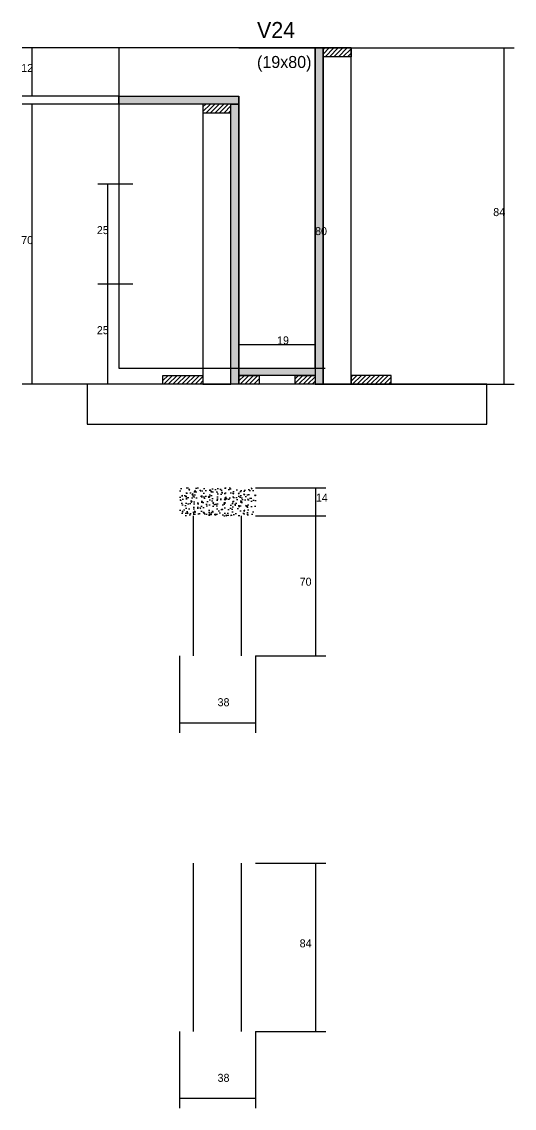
# Model space of a CAD drawing. Header units: metres. Extents: x 129177 to 131033, y 26891 to 28193.
# Drawn here: x 130787 to 131033, y 27603 to 28146 of the extents above; entities that cross this region are included whole.
import ezdxf

# ---------------------------------------------------------------- set-up
doc = ezdxf.new("R2010")
doc.units = ezdxf.units.M
for name, color, linetype in [('CONCRETO', 251, 'Continuous'), ('COTA', 241, 'Continuous'), ('Cota Seção (2x)', 4, 'Continuous'), ('Hachura', 253, 'Continuous'), ('Madeira', 126, 'Continuous'), ('Painéis', 200, 'Continuous'), ('SARR_2.2x7', 40, 'Continuous'), ('Texto Seção', 7, 'Continuous')]:
    doc.layers.add(name, color=color, linetype=linetype)

msp = doc.modelspace()

# ---------------------------------------------------------------- hatches: boundary and pattern name
at = {"layer": 'COTA'}
h = msp.add_hatch(dxfattribs=at)
h.set_pattern_fill('AR-CONC', scale=0.03)
h.paths.add_polyline_path([(130866.1, 27899), (130904.1, 27899), (130904.1, 27913), (130866.1, 27913)])
at = {"layer": 'Hachura'}
h = msp.add_hatch(color=8, dxfattribs=at)
h.dxf.hatch_style = 1
h.paths.add_polyline_path([(130937.8, 28132.7), (130933.8, 28132.7), (130933.8, 28132.7), (130933.8, 27964.7), (130933.8, 27964.7), (130937.8, 27964.7), (130937.8, 27964.7), (130937.8, 28132.7)])
h = msp.add_hatch(dxfattribs=at)
h.set_pattern_fill('ANSI31', scale=0.5)
h.paths.add_polyline_path([(130951.8, 28132.7), (130951.8, 28128.3), (130951.8, 28128.3), (130937.8, 28128.3), (130937.8, 28128.3), (130937.8, 28132.7), (130937.8, 28132.7), (130951.8, 28132.7)])
h = msp.add_hatch(color=8, dxfattribs=at)
h.dxf.hatch_style = 1
h.paths.add_polyline_path([(130835.8, 28104.7), (130835.8, 28108.7), (130835.8, 28108.7), (130895.8, 28108.7), (130895.8, 28108.7), (130895.8, 28104.7), (130895.8, 28104.7), (130835.8, 28104.7)])
h = msp.add_hatch(dxfattribs=at)
h.set_pattern_fill('ANSI31', scale=0.5)
h.paths.add_polyline_path([(130877.8, 28104.7), (130877.8, 28100.3), (130877.8, 28100.3), (130891.8, 28100.3), (130891.8, 28100.3), (130891.8, 28104.7), (130891.8, 28104.7), (130877.8, 28104.7)])
h = msp.add_hatch(color=8, dxfattribs=at)
h.dxf.hatch_style = 1
h.paths.add_polyline_path([(130891.8, 28104.7), (130895.8, 28104.7), (130895.8, 28104.7), (130895.8, 27964.7), (130895.8, 27964.7), (130891.8, 27964.7), (130891.8, 27964.7), (130891.8, 28104.7)])
h = msp.add_hatch(color=8, dxfattribs=at)
h.dxf.hatch_style = 1
h.paths.add_polyline_path([(130895.8, 27969.1), (130895.8, 27972.7), (130895.8, 27972.7), (130933.8, 27972.7), (130933.8, 27972.7), (130933.8, 27969.1), (130933.8, 27969.1), (130895.8, 27969.1)])
h = msp.add_hatch(dxfattribs=at)
h.set_pattern_fill('ANSI31', scale=0.5)
h.paths.add_polyline_path([(130857.8, 27964.7), (130857.8, 27969.1), (130857.8, 27969.1), (130877.8, 27969.1), (130877.8, 27969.1), (130877.8, 27964.7), (130877.8, 27964.7), (130857.8, 27964.7)])
h = msp.add_hatch(dxfattribs=at)
h.set_pattern_fill('ANSI31', scale=0.5)
h.paths.add_polyline_path([(130895.8, 27964.7), (130895.8, 27969.1), (130895.8, 27969.1), (130905.8, 27969.1), (130905.8, 27969.1), (130905.8, 27964.7), (130905.8, 27964.7), (130895.8, 27964.7)])
h = msp.add_hatch(dxfattribs=at)
h.set_pattern_fill('ANSI31', scale=0.5)
h.paths.add_polyline_path([(130923.8, 27964.7), (130923.8, 27969.1), (130923.8, 27969.1), (130933.8, 27969.1), (130933.8, 27969.1), (130933.8, 27964.7), (130933.8, 27964.7), (130923.8, 27964.7)])
h = msp.add_hatch(dxfattribs=at)
h.set_pattern_fill('ANSI31', scale=0.5)
h.paths.add_polyline_path([(130971.8, 27964.7), (130971.8, 27969.1), (130971.8, 27969.1), (130951.8, 27969.1), (130951.8, 27969.1), (130951.8, 27964.7), (130951.8, 27964.7), (130971.8, 27964.7)])

# ---------------------------------------------------------------- linework, layer by layer
at = {"layer": 'CONCRETO'}
for points in [[(130933.8, 28112.7), (130933.8, 28132.7), (130835.8, 28132.7), (130835.8, 28108.7), (130895.8, 28108.7), (130895.8, 27972.7), (130933.8, 27972.7), (130933.8, 28112.7)], [(130835.8, 27972.7), (130933.8, 27972.7), (130933.8, 28132.7), (130835.8, 28132.7)]]:
    msp.add_lwpolyline(points, close=True, dxfattribs=at)
at = {"layer": 'COTA'}
for p, q in [((130835.8, 28132.7), (130787.5, 28132.7)), ((130792.5, 28108.7), (130792.5, 28132.7)), ((130951.8, 28132.7), (131033.3, 28132.7)), ((131028.3, 27964.7), (131028.3, 28132.7)), ((130835.8, 28108.7), (130787.5, 28108.7)), ((130835.8, 28104.7), (130787.5, 28104.7)), ((130792.5, 27964.7), (130792.5, 28104.7)), ((130842.8, 28064.7), (130825.3, 28064.7)), ((130830.3, 28014.7), (130830.3, 28064.7)), ((130842.8, 28014.7), (130825.3, 28014.7)), ((130842.8, 28014.7), (130825.3, 28014.7)), ((130830.3, 27964.7), (130830.3, 28014.7)), ((130857.8, 27964.7), (130787.5, 27964.7)), ((130842.8, 27964.7), (130825.3, 27964.7)), ((130971.8, 27964.7), (131033.3, 27964.7)), ((130904.1, 27913), (130939.2, 27913)), ((130934.2, 27899), (130934.2, 27913)), ((130904.1, 27899), (130939.2, 27899)), ((130904.1, 27899), (130939.2, 27899)), ((130934.2, 27829), (130934.2, 27899)), ((130866.1, 27829), (130866.1, 27790.5)), ((130904.1, 27829), (130904.1, 27790.5)), ((130904.1, 27829), (130939.2, 27829)), ((130866.1, 27795.5), (130904.1, 27795.5)), ((130904.1, 27725.3), (130939.2, 27725.3)), ((130934.2, 27641.3), (130934.2, 27725.3)), ((130866.1, 27641.3), (130866.1, 27602.9)), ((130904.1, 27641.3), (130904.1, 27602.9)), ((130904.1, 27641.3), (130939.2, 27641.3)), ((130866.1, 27607.9), (130904.1, 27607.9))]:
    msp.add_line(p, q, dxfattribs=at)
at = {"layer": 'Cota Seção (2x)'}
for p, q in [((130895.8, 28132.7), (130938.8, 28132.7)), ((130933.8, 27972.7), (130933.8, 28132.7)), ((130895.8, 27972.7), (130895.8, 27989.6)), ((130933.8, 27972.7), (130933.8, 27989.6)), ((130895.8, 27984.6), (130933.8, 27984.6)), ((130895.8, 27972.7), (130938.8, 27972.7))]:
    msp.add_line(p, q, dxfattribs=at)
at = {"layer": 'Madeira'}
for points in [[(130951.8, 28132.7), (130951.8, 28128.3), (130937.8, 28128.3), (130937.8, 28132.7)], [(130951.8, 28132.7), (130937.8, 28132.7), (130937.8, 27964.7), (130951.8, 27964.7)], [(130877.8, 28104.7), (130877.8, 28100.3), (130891.8, 28100.3), (130891.8, 28104.7)], [(130877.8, 27964.7), (130891.8, 27964.7), (130891.8, 28104.7), (130877.8, 28104.7)], [(130857.8, 27964.7), (130857.8, 27969.1), (130877.8, 27969.1), (130877.8, 27964.7)], [(130895.8, 27964.7), (130895.8, 27969.1), (130905.8, 27969.1), (130905.8, 27964.7)], [(130923.8, 27964.7), (130923.8, 27969.1), (130933.8, 27969.1), (130933.8, 27964.7)], [(130971.8, 27964.7), (130971.8, 27969.1), (130951.8, 27969.1), (130951.8, 27964.7)], [(130820, 27944.7), (131019.6, 27944.7), (131019.6, 27964.7), (130820, 27964.7)]]:
    msp.add_lwpolyline(points, close=True, dxfattribs=at)
at = {"layer": 'Painéis'}
for p, q in [((130835.8, 28108.7), (130895.8, 28108.7)), ((130835.8, 28104.7), (130835.8, 28108.7)), ((130895.8, 28104.7), (130895.8, 28108.7)), ((130895.8, 27964.7), (130895.8, 28104.7))]:
    msp.add_line(p, q, dxfattribs=at)
for points in [[(130937.8, 28132.7), (130933.8, 28132.7), (130933.8, 27964.7), (130937.8, 27964.7)], [(130835.8, 28104.7), (130835.8, 28108.7), (130895.8, 28108.7), (130895.8, 28104.7)], [(130891.8, 28104.7), (130895.8, 28104.7), (130895.8, 27964.7), (130891.8, 27964.7)], [(130895.8, 27969.1), (130895.8, 27972.7), (130933.8, 27972.7), (130933.8, 27969.1)]]:
    msp.add_lwpolyline(points, close=True, dxfattribs=at)
at = {"layer": 'SARR_2.2x7'}
for p, q in [((130873.1, 27829), (130873.1, 27899)), ((130897.1, 27829), (130897.1, 27899)), ((130873.1, 27641.3), (130873.1, 27725.3)), ((130897.1, 27641.3), (130897.1, 27725.3))]:
    msp.add_line(p, q, dxfattribs=at)

# ---------------------------------------------------------------- texts
at = {"layer": 'COTA'}
for s, p in [('12', (130787, 28120.7)), ('84', (131022.8, 28048.7)), ('25', (130824.8, 28039.7)), ('70', (130787, 28034.7)), ('25', (130824.8, 27989.7)), ('14', (130934.2, 27906)), ('70', (130926.1, 27864)), ('38', (130885.1, 27803.8)), ('84', (130926.1, 27683.3)), ('38', (130885.1, 27616.1))]:
    msp.add_text(s, height=4, dxfattribs=at).set_placement(p)
at = {"layer": 'Cota Seção (2x)'}
for s, p in [('80', (130933.8, 28039.2)), ('19', (130914.8, 27984.6))]:
    msp.add_text(s, height=4, dxfattribs=at).set_placement(p)
at = {"layer": 'Texto Seção'}
for s, height, p in [('V24', 8, (130904.8, 28137.7)), ('(19x80)', 6, (130904.8, 28122.7))]:
    msp.add_text(s, height=height, dxfattribs=at).set_placement(p)

doc.saveas('drawing.dxf')
